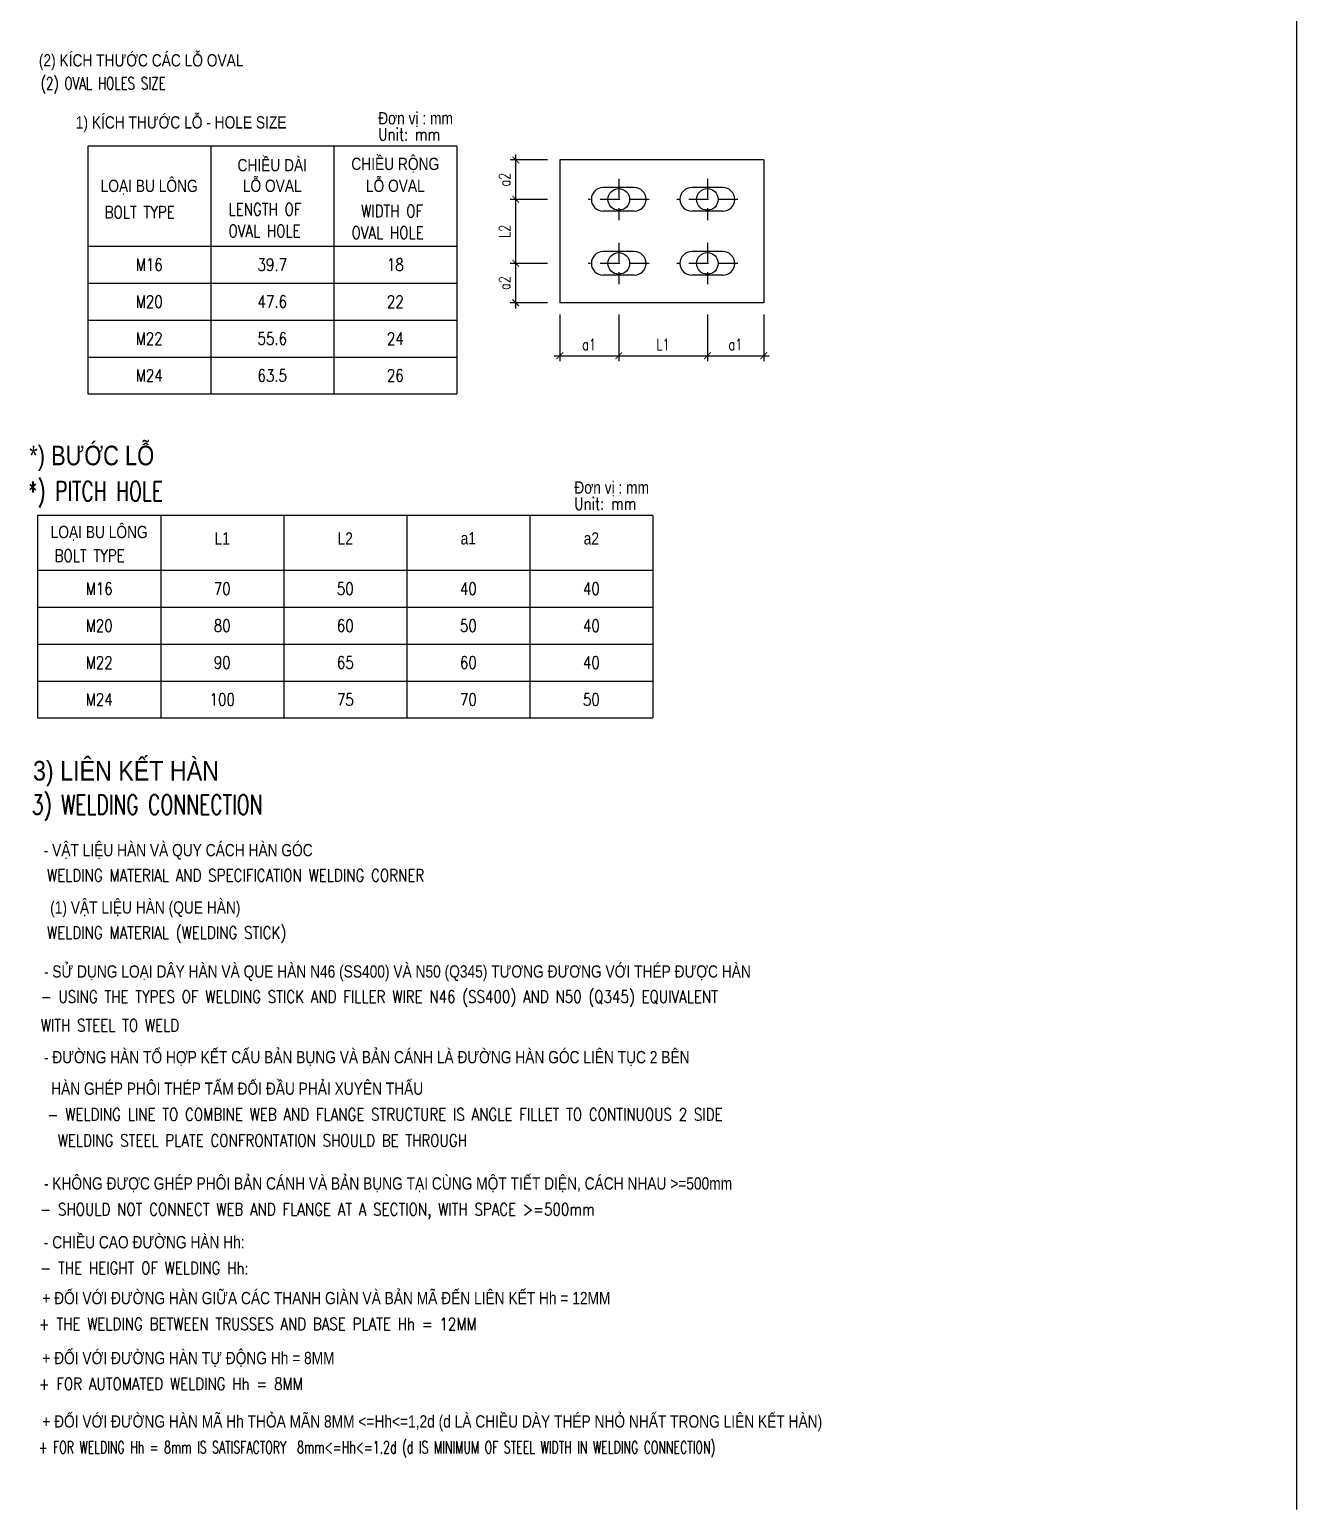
# Model space of a CAD drawing. Header units: millimetres. Extents: x 408913 to 1237273, y -191467 to -86666.
# Drawn here: x 1000408 to 1023057, y -186337 to -159893 of the extents above; entities that cross this region are included whole.
import ezdxf
from ezdxf.enums import TextEntityAlignment as Align

# ---------------------------------------------------------------- set-up
doc = ezdxf.new("R2010")
doc.units = ezdxf.units.MM
doc.header["$LTSCALE"] = 35
doc.header["$PDMODE"] = 3
doc.linetypes.add('DASHED', pattern=[0.75, 0.5, -0.25])
for name, color, linetype in [('BORDER', 3, 'Continuous'), ('dut', 8, 'DASHED'), ('STR.Dim_F-CL-B', 8, 'Continuous'), ('T', 7, 'Continuous'), ('TEXT', 4, 'Continuous'), ('X', 7, 'Continuous')]:
    doc.layers.add(name, color=color, linetype=linetype)
doc.layers.add('NDC_S_ENG TEXT', color=2, linetype='Continuous', lineweight=9)
doc.layers.add('NDC_S_VN TEXT', color=7, linetype='Continuous', lineweight=9)
doc.styles.add('Arial', font='arial.ttf', dxfattribs={"width": 0.6})
doc.styles.add('GHS', font='romans.shx', dxfattribs={"width": 0.8, "bigfont": 'vns.shx'})
doc.styles.add('NDC_ARIAL', font='arial.ttf', dxfattribs={"width": 0.85})
doc.styles.add('NDC_ROMANS', font='romans.shx', dxfattribs={"width": 0.8})
doc.styles.add('ROMANS1', font='romans.shx', dxfattribs={"width": 0.75, "bigfont": 'vns.shx'})
doc.dimstyles.new('100', dxfattribs={"dimscale": 100, "dimtxt": 2, "dimasz": 1.2, "dimexe": 1, "dimexo": 0, "dimgap": 1, "dimtad": 1, "dimdec": 0, "dimzin": 11, "dimdsep": 46, "dimtxsty": 'ROMANS1', "dimblk1": 'ARCHTICK', "dimblk2": 'ARCHTICK', "dimsah": 1, "dimcen": 0.09, "dimdle": 1, "dimclrd": 8, "dimclre": 8, "dimclrt": 7, "dimadec": 0, "dimazin": 0, "dimtfac": 1, "dimtdec": 0, "dimtofl": 0, "dimtmove": 2, "dimatfit": 3, "dimldrblk": 'ARCHTICK', "dimfxl": 1, "dimtolj": 1, "dimtzin": 11, "dimarcsym": 0})

# ---------------------------------------------------------------- blocks, each defined once
blk = doc.blocks.new('_ArchTick')
at = {"color": 0, "linetype": 'ByBlock', "const_width": 0.15}
blk.add_lwpolyline([(-0.5, -0.5), (0.5, 0.5)], dxfattribs=at)
blk = doc.blocks.new('*D368')
at = {"layer": 'DEFPOINTS', "color": 0, "ltscale": 20, "transparency": 16777216}
for p in [(1009885, -164983), (1010941, -164983), (1010941, -165720)]:
    blk.add_point(p, dxfattribs=at)
at = {"layer": 'STR.Dim_F-CL-B', "color": 8, "lineweight": -2, "ltscale": 20, "transparency": 16777216}
for p, q in [((1009885, -164983), (1009885, -165820)), ((1010941, -164983), (1010941, -165820)), ((1009785, -165720), (1011041, -165720))]:
    blk.add_line(p, q, dxfattribs=at)
at = {"layer": 'STR.Dim_F-CL-B', "color": 8, "lineweight": -2, "ltscale": 20, "transparency": 16777216, "xscale": 120, "yscale": 120, "zscale": 120, "rotation": 180}
blk.add_blockref('_ArchTick', (1009885, -165720), dxfattribs=at)
at = {"layer": 'STR.Dim_F-CL-B', "color": 8, "lineweight": -2, "ltscale": 20, "transparency": 16777216, "xscale": 120, "yscale": 120, "zscale": 120}
blk.add_blockref('_ArchTick', (1010941, -165720), dxfattribs=at)
at = {"layer": 'STR.Dim_F-CL-B', "color": 7, "ltscale": 20, "transparency": 16777216, "insert": (1010413, -165520), "char_height": 200, "attachment_point": 5, "style": 'ROMANS1'}
blk.add_mtext('\\A1;a1', dxfattribs=at)
blk = doc.blocks.new('*D369')
at = {"layer": 'DEFPOINTS', "color": 0, "ltscale": 20, "transparency": 16777216}
for p in [(1010941, -164983), (1012525, -164983), (1012525, -165720)]:
    blk.add_point(p, dxfattribs=at)
at = {"layer": 'STR.Dim_F-CL-B', "color": 8, "lineweight": -2, "ltscale": 20, "transparency": 16777216}
for p, q in [((1010941, -164983), (1010941, -165820)), ((1012525, -164983), (1012525, -165820)), ((1010841, -165720), (1012625, -165720))]:
    blk.add_line(p, q, dxfattribs=at)
at = {"layer": 'STR.Dim_F-CL-B', "color": 8, "lineweight": -2, "ltscale": 20, "transparency": 16777216, "xscale": 120, "yscale": 120, "zscale": 120, "rotation": 180}
blk.add_blockref('_ArchTick', (1010941, -165720), dxfattribs=at)
at = {"layer": 'STR.Dim_F-CL-B', "color": 8, "lineweight": -2, "ltscale": 20, "transparency": 16777216, "xscale": 120, "yscale": 120, "zscale": 120}
blk.add_blockref('_ArchTick', (1012525, -165720), dxfattribs=at)
at = {"layer": 'STR.Dim_F-CL-B', "color": 7, "ltscale": 20, "transparency": 16777216, "insert": (1011733, -165520), "char_height": 200, "attachment_point": 5, "style": 'ROMANS1'}
blk.add_mtext('\\A1;L1', dxfattribs=at)
blk = doc.blocks.new('*D370')
at = {"layer": 'DEFPOINTS', "color": 0, "ltscale": 20, "transparency": 16777216}
for p in [(1012525, -164983), (1013533, -164983), (1013533, -165720)]:
    blk.add_point(p, dxfattribs=at)
at = {"layer": 'STR.Dim_F-CL-B', "color": 8, "lineweight": -2, "ltscale": 20, "transparency": 16777216}
for p, q in [((1012525, -164983), (1012525, -165820)), ((1013533, -164983), (1013533, -165820)), ((1012425, -165720), (1013633, -165720))]:
    blk.add_line(p, q, dxfattribs=at)
at = {"layer": 'STR.Dim_F-CL-B', "color": 8, "lineweight": -2, "ltscale": 20, "transparency": 16777216, "xscale": 120, "yscale": 120, "zscale": 120, "rotation": 180}
blk.add_blockref('_ArchTick', (1012525, -165720), dxfattribs=at)
at = {"layer": 'STR.Dim_F-CL-B', "color": 8, "lineweight": -2, "ltscale": 20, "transparency": 16777216, "xscale": 120, "yscale": 120, "zscale": 120}
blk.add_blockref('_ArchTick', (1013533, -165720), dxfattribs=at)
at = {"layer": 'STR.Dim_F-CL-B', "color": 7, "ltscale": 20, "transparency": 16777216, "insert": (1013029, -165520), "char_height": 200, "attachment_point": 5, "style": 'ROMANS1'}
blk.add_mtext('\\A1;a1', dxfattribs=at)
blk = doc.blocks.new('*D371')
at = {"layer": 'DEFPOINTS', "color": 0, "ltscale": 20, "transparency": 16777216}
for p in [(1009100, -164070), (1009666, -164070), (1009666, -164774)]:
    blk.add_point(p, dxfattribs=at)
at = {"layer": 'STR.Dim_F-CL-B', "color": 8, "lineweight": -2, "ltscale": 20, "transparency": 16777216}
for p, q in [((1009666, -164070), (1009000, -164070)), ((1009100, -164874), (1009100, -163970)), ((1009666, -164774), (1009000, -164774))]:
    blk.add_line(p, q, dxfattribs=at)
at = {"layer": 'STR.Dim_F-CL-B', "color": 8, "lineweight": -2, "ltscale": 20, "transparency": 16777216, "xscale": 120, "yscale": 120, "zscale": 120}
for p, rotation in [((1009100, -164070), 90), ((1009100, -164774), 270)]:
    blk.add_blockref('_ArchTick', p, dxfattribs=dict(at, rotation=rotation))
at = {"layer": 'STR.Dim_F-CL-B', "color": 7, "ltscale": 20, "transparency": 16777216, "insert": (1008900, -164422), "char_height": 200, "attachment_point": 5, "rotation": 90, "style": 'ROMANS1'}
blk.add_mtext('\\A1;a2', dxfattribs=at)
blk = doc.blocks.new('*D372')
at = {"layer": 'DEFPOINTS', "color": 0, "ltscale": 20, "transparency": 16777216}
for p in [(1009100, -162926), (1009666, -162926), (1009666, -164070)]:
    blk.add_point(p, dxfattribs=at)
at = {"layer": 'STR.Dim_F-CL-B', "color": 8, "lineweight": -2, "ltscale": 20, "transparency": 16777216}
for p, q in [((1009100, -164170), (1009100, -162826)), ((1009666, -162926), (1009000, -162926)), ((1009666, -164070), (1009000, -164070))]:
    blk.add_line(p, q, dxfattribs=at)
at = {"layer": 'STR.Dim_F-CL-B', "color": 8, "lineweight": -2, "ltscale": 20, "transparency": 16777216, "xscale": 120, "yscale": 120, "zscale": 120}
for p, rotation in [((1009100, -162926), 90), ((1009100, -164070), 270)]:
    blk.add_blockref('_ArchTick', p, dxfattribs=dict(at, rotation=rotation))
at = {"layer": 'STR.Dim_F-CL-B', "color": 7, "ltscale": 20, "transparency": 16777216, "insert": (1008900, -163498), "char_height": 200, "attachment_point": 5, "rotation": 90, "style": 'ROMANS1'}
blk.add_mtext('\\A1;L2', dxfattribs=at)
blk = doc.blocks.new('*D373')
at = {"layer": 'DEFPOINTS', "color": 0, "ltscale": 20, "transparency": 16777216}
for p in [(1009100, -162222), (1009666, -162222), (1009666, -162926)]:
    blk.add_point(p, dxfattribs=at)
at = {"layer": 'STR.Dim_F-CL-B', "color": 8, "lineweight": -2, "ltscale": 20, "transparency": 16777216}
for p, q in [((1009666, -162222), (1009000, -162222)), ((1009100, -163026), (1009100, -162122)), ((1009666, -162926), (1009000, -162926))]:
    blk.add_line(p, q, dxfattribs=at)
at = {"layer": 'STR.Dim_F-CL-B', "color": 8, "lineweight": -2, "ltscale": 20, "transparency": 16777216, "xscale": 120, "yscale": 120, "zscale": 120}
for p, rotation in [((1009100, -162222), 90), ((1009100, -162926), 270)]:
    blk.add_blockref('_ArchTick', p, dxfattribs=dict(at, rotation=rotation))
at = {"layer": 'STR.Dim_F-CL-B', "color": 7, "ltscale": 20, "transparency": 16777216, "insert": (1008900, -162574), "char_height": 200, "attachment_point": 5, "rotation": 90, "style": 'ROMANS1'}
blk.add_mtext('\\A1;a2', dxfattribs=at)

msp = doc.modelspace()

# ---------------------------------------------------------------- linework, layer by layer
at = {"layer": 'BORDER'}
for p, q in [((1003646, -161978.2), (1003646, -166404.1)), ((1005846, -161978.2), (1005846, -166404.1)), ((1013532.7, -162222.4), (1009884.9, -162222.4)), ((1009884.9, -162222.4), (1009884.9, -164774.4)), ((1013532.7, -162222.4), (1013532.7, -164774.4)), ((1011219, -162715.2), (1010662.8, -162715.2)), ((1012803, -162715.2), (1012246.8, -162715.2)), ((1011219, -163137.6), (1010662.8, -163137.6)), ((1012803, -163137.6), (1012246.8, -163137.6)), ((1001446, -163764.1), (1008046, -163764.1)), ((1011219, -163859.2), (1010662.8, -163859.2)), ((1012803, -163859.2), (1012246.8, -163859.2)), ((1011219, -164281.6), (1010662.8, -164281.6)), ((1012803, -164281.6), (1012246.8, -164281.6)), ((1013532.7, -164774.4), (1009884.9, -164774.4)), ((1002751.7, -168577.1), (1002751.7, -172193.9)), ((1004951.7, -168577.1), (1004951.7, -172193.9)), ((1007151.7, -168577.1), (1007151.7, -172193.9)), ((1009351.7, -168577.1), (1009351.7, -172193.9)), ((1000551.7, -169553.9), (1011551.7, -169553.9))]:
    msp.add_line(p, q, dxfattribs=at)
for centre in [(1010940.9, -162926.4), (1012524.9, -162926.4), (1010940.9, -164070.4), (1012524.9, -164070.4)]:
    msp.add_circle(centre, 193.6, dxfattribs=at)
for centre, start, end in [((1010662.8, -162926.4), 90, 270), ((1011219, -162926.4), 270, 90), ((1012246.8, -162926.4), 90, 270), ((1012803, -162926.4), 270, 90), ((1010662.8, -164070.4), 90, 270), ((1011219, -164070.4), 270, 90), ((1012246.8, -164070.4), 90, 270), ((1012803, -164070.4), 270, 90)]:
    msp.add_arc(centre, 211.2, start, end, dxfattribs=at)
at = {"layer": 'dut', "ltscale": 20}
for p, q in [((1010940.9, -162556.8), (1010940.9, -163296)), ((1012524.9, -162556.8), (1012524.9, -163296)), ((1011486.5, -162926.4), (1010395.3, -162926.4)), ((1013070.5, -162926.4), (1011979.3, -162926.4)), ((1010940.9, -163700.8), (1010940.9, -164440)), ((1012524.9, -163700.8), (1012524.9, -164440)), ((1011486.5, -164070.4), (1010395.3, -164070.4)), ((1013070.5, -164070.4), (1011979.3, -164070.4))]:
    msp.add_line(p, q, dxfattribs=at)
at = {"layer": 'STR.Dim_F-CL-B'}
msp.add_line((1023056.5, -130337.2), (1023056.5, -186337.2), dxfattribs=at)
at = {"layer": 'T'}
for p, q in [((1001446, -161978.2), (1001446, -166404.1)), ((1008046, -161978.2), (1001446, -161978.2)), ((1008046, -161978.2), (1008046, -166404.1)), ((1000551.7, -168577.1), (1000551.7, -172193.9)), ((1011551.7, -168577.1), (1000551.7, -168577.1)), ((1011551.7, -168577.1), (1011551.7, -172193.9)), ((1000551.7, -172193.9), (1011551.7, -172193.9))]:
    msp.add_line(p, q, dxfattribs=at)
at = {"layer": 'X'}
for p, q in [((1001446, -164424.1), (1008046, -164424.1)), ((1001446, -165084.1), (1008046, -165084.1)), ((1001446, -165744.1), (1008046, -165744.1)), ((1001446, -166404.1), (1008046, -166404.1)), ((1000551.7, -170213.9), (1011551.7, -170213.9)), ((1000551.7, -170873.9), (1011551.7, -170873.9)), ((1000551.7, -171533.9), (1011551.7, -171533.9))]:
    msp.add_line(p, q, dxfattribs=at)

# ---------------------------------------------------------------- texts
at = {"layer": 'NDC_S_ENG TEXT', "style": 'NDC_ROMANS'}
for s, height, width, p in [('(2) OVAL HOLES SIZE', 220, 0.7, (1000608.1, -160962.9)), ('Unit: mm', 220, 0.8, (1006640.7, -161874.6)), ('BOLT TYPE', 220, 0.8, (1001749.5, -163265.2)), ('LENGTH OF', 220, 0.8, (1003964, -163215.2)), ('WIDTH OF', 220, 0.8, (1006335.5, -163246.5)), ('OVAL HOLE', 220, 0.8, (1003964, -163600.7)), ('OVAL HOLE', 220, 0.8, (1006164, -163632)), ('*) PITCH HOLE', 350, 0.7, (1000378.8, -168315.6)), ('Unit: mm', 220, 0.8, (1010146.3, -168473.4)), ('BOLT TYPE', 220, 0.8, (1000855.1, -169402.2)), ('3) WELDING CONNECTION', 350, 0.7, (1000446.3, -173918.3)), ('WELDING MATERIAL AND SPECIFICATION WELDING CORNER', 220, 0.8, (1000719.6, -175116.9)), ('WELDING MATERIAL (WELDING STICK)', 220, 0.8, (1000719.6, -176141.1)), ('- USING THE TYPES OF WELDING STICK AND FILLER WIRE N46 (SS400) AND N50 (Q345) EQUIVALENT', 220, 0.8, (1000607.1, -177285.2)), ('WITH STEEL TO WELD', 220, 0.8, (1000607.1, -177796.5)), ('- WELDING LINE TO COMBINE WEB AND FLANGE STRUCTURE IS ANGLE FILLET TO CONTINUOUS 2 SIDE', 220, 0.8, (1000728.1, -179389.3)), ('WELDING STEEL PLATE CONFRONTATION SHOULD BE THROUGH', 220, 0.8, (1000910.6, -179854.8)), ('- SHOULD NOT CONNECT WEB AND FLANGE AT A SECTION, WITH SPACE >=500mm', 220, 0.8, (1000598.6, -181083.9)), ('- THE HEIGHT OF WELDING Hh:', 220, 0.8, (1000598.1, -182134.3)), ('+ THE WELDING BETWEEN TRUSSES AND BASE PLATE Hh = 12MM', 220, 0.8, (1000569.6, -183132.4)), ('+ FOR AUTOMATED WELDING Hh = 8MM', 220, 0.8, (1000569.6, -184203.3)), ('+ FOR WELDING Hh = 8mm IS SATISFACTORY  8mm<=Hh<=1.2d (d IS MINIMUM OF STEEL WIDTH IN WELDING CONNECTION)', 220, 0.65, (1000569.6, -185336.3))]:
    msp.add_text(s, height=height, dxfattribs=dict(at, width=width)).set_placement(p)
at = {"layer": 'NDC_S_VN TEXT', "style": 'NDC_ARIAL', "width": 0.85}
msp.add_text('3) LIÊN KẾT HÀN ', height=350, dxfattribs=at).set_placement((1000468.7, -173311.8))
at = {"layer": 'T', "style": 'Arial', "width": 0.8}
msp.add_text('- VẬT LIỆU HÀN VÀ QUY CÁCH HÀN GÓC', height=220, dxfattribs=at).set_placement((1000660.5, -174665.8))
at = {"layer": 'TEXT', "color": 0, "style": 'Arial', "width": 0.8}
for s, height, p in [('(2) KÍCH THƯỚC CÁC LỖ OVAL', 220, (1000573.5, -160551.9)), ('1) KÍCH THƯỚC LỖ - HOLE SIZE', 220, (1001233.5, -161660.5)), ('Đơn vị : mm', 220, (1006640.7, -161586.6)), ('*) BƯỚC LỖ ', 350, (1000401.2, -167678.1)), ('Đơn vị : mm', 220, (1010146.3, -168185.4)), ('(1) VẬT LIỆU HÀN (QUE HÀN)  ', 220, (1000775.8, -175690.1)), ('- SỬ DỤNG LOẠI DÂY HÀN VÀ QUE HÀN N46 (SS400) VÀ N50 (Q345) TƯƠNG ĐƯƠNG VỚI THÉP ĐƯỢC HÀN', 220, (1000663.4, -176834.1)), ('- ĐƯỜNG HÀN TỔ HỢP KẾT CẤU BẢN BỤNG VÀ BẢN CÁNH LÀ ĐƯỜNG HÀN GÓC LIÊN TỤC 2 BÊN', 220, (1000663.4, -178365.2)), ('HÀN GHÉP PHÔI THÉP TẤM ĐỐI ĐẦU PHẢI XUYÊN THẤU', 220, (1000792.9, -178927.8)), ('- KHÔNG ĐƯỢC GHÉP PHÔI BẢN CÁNH VÀ BẢN BỤNG TẠI CÙNG MỘT TIẾT DIỆN, CÁCH NHAU >=500mm', 220, (1000663.4, -180622.4)), ('- CHIỀU CAO ĐƯỜNG HÀN Hh:', 220, (1000662.8, -181672.8)), ('+ ĐỐI VỚI ĐƯỜNG HÀN GIỮA CÁC THANH GIÀN VÀ BẢN MÃ ĐẾN LIÊN KẾT Hh = 12MM', 220, (1000634.4, -182670.9)), ('+ ĐỐI VỚI ĐƯỜNG HÀN TỰ ĐỘNG Hh = 8MM', 220, (1000634.4, -183741.8)), ('+ ĐỐI VỚI ĐƯỜNG HÀN MÃ Hh THỎA MÃN 8MM <=Hh<=1,2d (d LÀ CHIỀU DÀY THÉP NHỎ NHẤT TRONG LIÊN KẾT HÀN)', 220, (1000634.4, -184874.7))]:
    msp.add_text(s, height=height, dxfattribs=at).set_placement(p)
at = {"layer": 'TEXT', "color": 0, "width": 0.8}
for s, style, p in [('CHIỀU DÀI', 'Arial', (1004746, -162283.4)), ('CHIỀU RỘNG', 'Arial', (1006946, -162283.4)), ('LOẠI BU LÔNG', 'Arial', (1002546, -162679.7)), ('LỖ OVAL', 'Arial', (1004746, -162652)), ('LỖ OVAL', 'Arial', (1006946, -162652)), ('M16', 'GHS', (1002546, -164094.1)), ('39.7', 'GHS', (1004746, -164094.1)), ('18', 'GHS', (1006946, -164094.1)), ('M20', 'GHS', (1002546, -164754.1)), ('47.6', 'GHS', (1004746, -164754.1)), ('22', 'GHS', (1006946, -164754.1)), ('M22', 'GHS', (1002546, -165414.1)), ('55.6', 'GHS', (1004746, -165414.1)), ('24', 'GHS', (1006946, -165414.1)), ('M24', 'GHS', (1002546, -166074.1)), ('63.5', 'GHS', (1004746, -166074.1)), ('26', 'GHS', (1006946, -166074.1)), ('LOẠI BU LÔNG', 'Arial', (1001651.7, -168865.2)), ('L1', 'Arial', (1003851.7, -168985.1)), ('L2', 'Arial', (1006051.7, -168985.1)), ('a1', 'Arial', (1008251.7, -168985.1)), ('a2', 'Arial', (1010451.7, -168985.1)), ('M16', 'GHS', (1001651.7, -169883.9)), ('70', 'GHS', (1003851.7, -169883.9)), ('50', 'GHS', (1006051.7, -169883.9)), ('40', 'GHS', (1008251.7, -169883.9)), ('40', 'GHS', (1010451.7, -169883.9)), ('M20', 'GHS', (1001651.7, -170543.9)), ('80', 'GHS', (1003851.7, -170543.9)), ('60', 'GHS', (1006051.7, -170543.9)), ('50', 'GHS', (1008251.7, -170543.9)), ('40', 'GHS', (1010451.7, -170543.9)), ('M22', 'GHS', (1001651.7, -171203.9)), ('90', 'GHS', (1003851.7, -171203.9)), ('65', 'GHS', (1006051.7, -171203.9)), ('60', 'GHS', (1008251.7, -171203.9)), ('40', 'GHS', (1010451.7, -171203.9)), ('M24', 'GHS', (1001651.7, -171863.9)), ('100', 'GHS', (1003851.7, -171863.9)), ('75', 'GHS', (1006051.7, -171863.9)), ('70', 'GHS', (1008251.7, -171863.9)), ('50', 'GHS', (1010451.7, -171863.9))]:
    msp.add_text(s, height=220, dxfattribs=dict(at, style=style)).set_placement(p, align=Align.MIDDLE)

# ---------------------------------------------------------------- dimensions: what is measured, and where the dimension line sits
at = {"layer": 'STR.Dim_F-CL-B', "ltscale": 20}
for base, p1, p2, text, picture, middle in [((1009099.9, -162222.4), (1009666.2, -162926.4), (1009666.2, -162222.4), 'a2', '*D373', (1008899.9, -162574.4)), ((1009099.9, -162926.4), (1009666.2, -164070.4), (1009666.2, -162926.4), 'L2', '*D372', (1008899.9, -163498.4)), ((1009099.9, -164070.4), (1009666.2, -164774.4), (1009666.2, -164070.4), 'a2', '*D371', (1008899.9, -164422.4))]:
    dim = msp.add_linear_dim(base=base, p1=p1, p2=p2, angle=90, text=text, dimstyle='100', override={"dimfxl": 150}, dxfattribs=at)
    dim.commit()
    dim.dimension.update_dxf_attribs({"geometry": picture, "text_midpoint": middle})
for base, p1, p2, text, picture, middle in [((1010940.9, -165719.7), (1009884.9, -164982.7), (1010940.9, -164982.7), 'a1', '*D368', (1010412.9, -165519.7)), ((1012524.9, -165719.7), (1010940.9, -164982.7), (1012524.9, -164982.7), 'L1', '*D369', (1011732.9, -165519.7)), ((1013532.7, -165719.7), (1012524.9, -164982.7), (1013532.7, -164982.7), 'a1', '*D370', (1013028.8, -165519.7))]:
    dim = msp.add_linear_dim(base=base, p1=p1, p2=p2, text=text, dimstyle='100', override={"dimfxl": 150}, dxfattribs=at)
    dim.commit()
    dim.dimension.update_dxf_attribs({"geometry": picture, "text_midpoint": middle})

doc.saveas('drawing.dxf')
